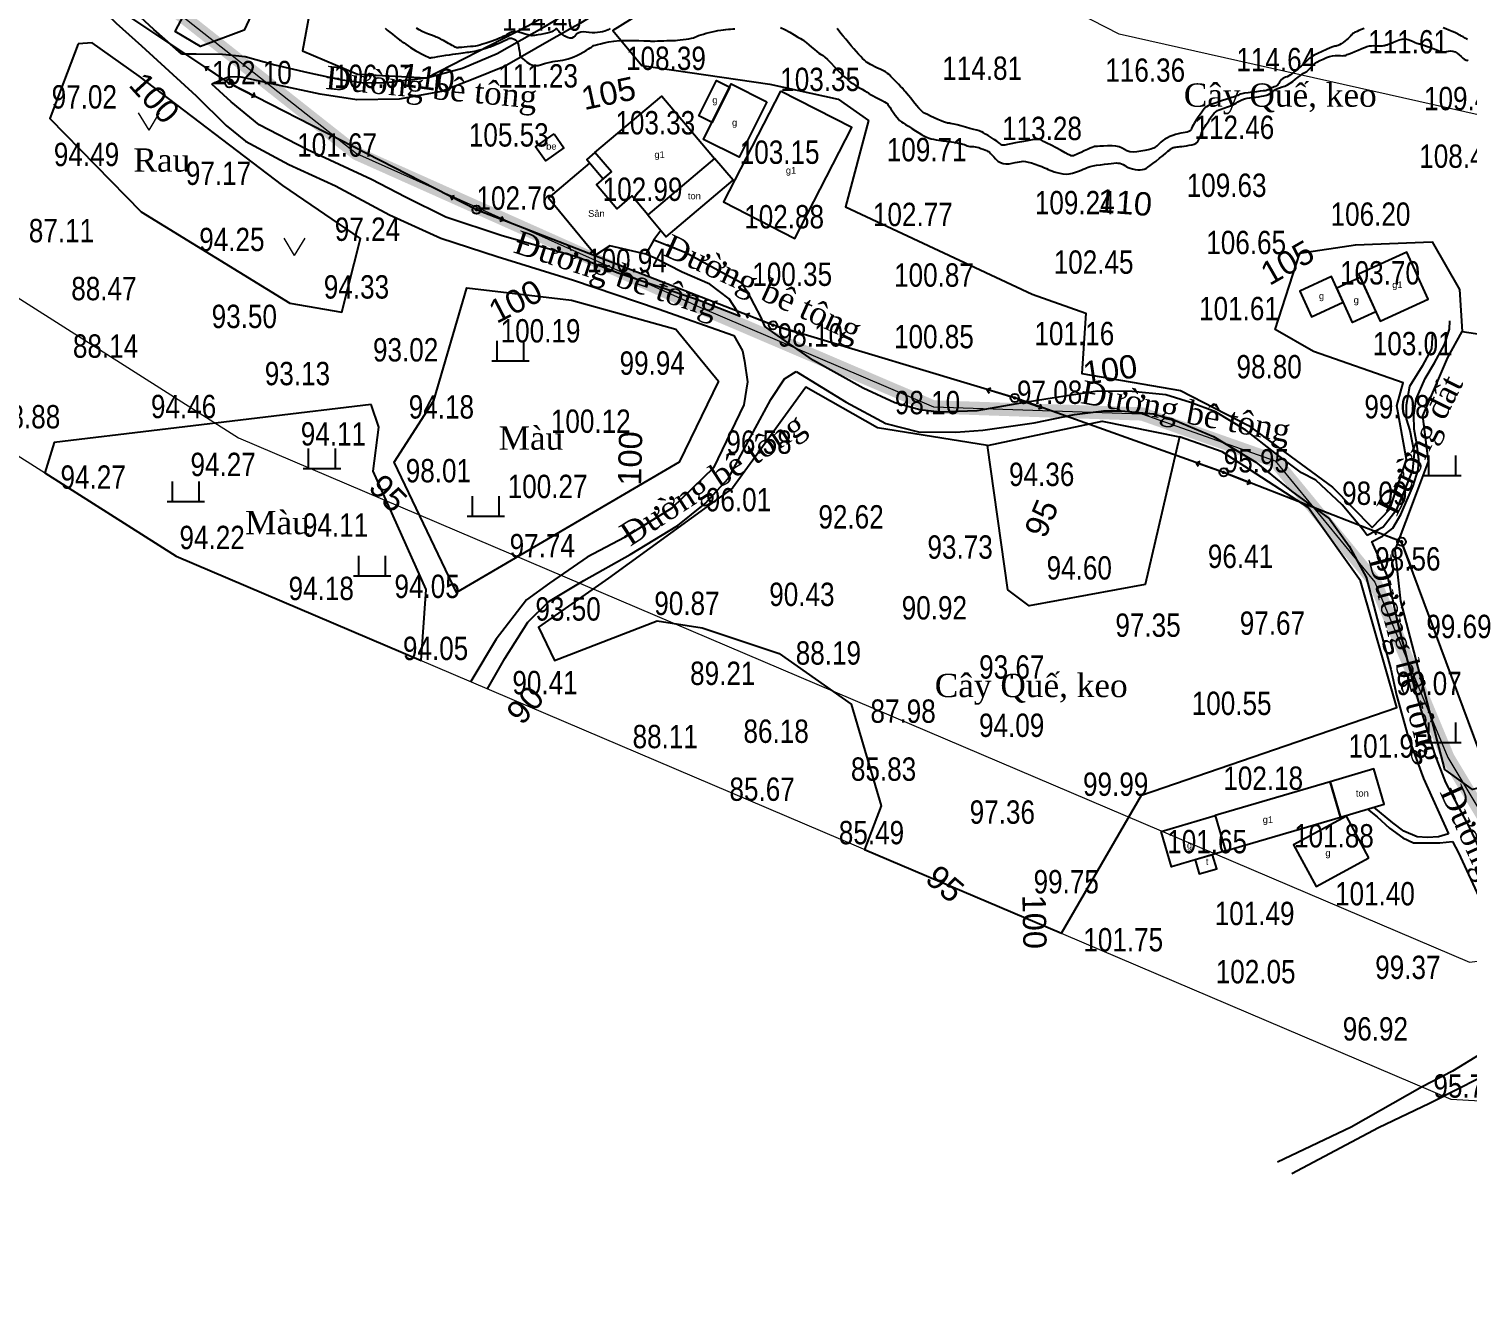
# Model space of a CAD drawing. Header units: metres. Extents: x 429565 to 431255, y 2472510 to 2473324.
# Drawn here: x 430803.1 to 431018.7, y 2472509.8 to 2472700 of the extents above; entities that cross this region are included whole.
import ezdxf
from ezdxf.enums import TextEntityAlignment as Align

# ---------------------------------------------------------------- set-up
doc = ezdxf.new("R2010")
doc.units = ezdxf.units.M
doc.layers.get('0').update_dxf_attribs({"color": 50})
for name, color, linetype in [('cdct', 7, 'Continuous'), ('cdht', 7, 'Continuous'), ('Docao', 7, 'Continuous'), ('duong', 9, 'Continuous'), ('duongdien', 233, 'Continuous'), ('Ghichu', 7, 'Continuous'), ('hanh nha', 6, 'Continuous'), ('mau2000', 3, 'Continuous'), ('MHBS_DongMuc', 3, 'Continuous'), ('nha', 6, 'Continuous'), ('RG', 3, 'Continuous'), ('San', 2, 'Continuous')]:
    doc.layers.add(name, color=color, linetype=linetype)
for name, color, linetype, lineweight in [('PLine_5', 2, 'Continuous', 0), ('PLine_74', 74, 'Continuous', 0), ('rau 2000', 3, 'Continuous', 0)]:
    doc.layers.add(name, color=color, linetype=linetype, lineweight=lineweight)
doc.styles.add('ghichu', font='times.ttf', dxfattribs={"height": 1.5})
doc.styles.get("Standard").update_dxf_attribs({"font": 'arial.ttf'})
doc.linetypes.add('HDPE710', pattern='A,1,-0.3,["HDPE 710",Standard,S=0.1,R=0,X=-0.1,Y=-0.05],-0.8', length=2.1)
doc.linetypes.add('R_GIOI_TV', pattern='A,0,[133,ltypeshp.shx,S=0.04,R=0,X=-0.03,Y=0],-0.5', length=0.5)

# ---------------------------------------------------------------- blocks, each defined once
blk = doc.blocks.new('hathe_dynamic')
at = {"layer": 'cdht'}
blk.add_hatch(color=256, dxfattribs=at).paths.add_polyline_path([(0.05, 0, 1), (-0.05, 0, 1)])
for p, q in [((0.25, 0), (1.75, 0)), ((1.75, 0), (1.558, 0.161)), ((1.75, 0), (1.558, -0.161))]:
    blk.add_line(p, q, dxfattribs=at)
for radius in [0.25, 0.05]:
    blk.add_circle((0, 0), radius, dxfattribs=at)
blk = doc.blocks.new('mau')
for p, q in [((-0.5, 0), (-0.5, 0.75)), ((0.5, 0), (0.5, 0.75)), ((-0.7, 0), (0.7, 0))]:
    blk.add_line(p, q)
blk = doc.blocks.new('rau')
for q in [(-0.45, 0.75), (0.45, 0.75)]:
    blk.add_line((0, 0), q)
blk = doc.blocks.new('A$Ce915ad33')
at = {"layer": 'duong', "color": 8, "elevation": 84.23}
for points in [[(430798.16, 2472711.94), (430803.08, 2472710.07), (430806.9, 2472708.16), (430810.08, 2472706.03), (430813.34, 2472703.56), (430816.17, 2472700.8), (430819.96, 2472697.43), (430828.17, 2472689.93), (430832.66, 2472685.48), (430835.56, 2472683.11), (430842.03, 2472679.63), (430849.02, 2472676.43), (430857.12, 2472672.08), (430864.84, 2472668.59), (430873.27, 2472665.84), (430884.71, 2472662.3), (430897.39, 2472657.98), (430908.73, 2472653.97)], [(430908.73, 2472653.97), (430910.03, 2472651.67), (430910.35, 2472650.13), (430910.77, 2472647.05), (430910.24, 2472643.6), (430905.72, 2472634.17), (430899.44, 2472628.1), (430892.37, 2472623.69), (430886.78, 2472620.77), (430881.14, 2472616.88), (430877.69, 2472614.38), (430873.11, 2472608.46), (430869.31, 2472602.09)], [(430918.1, 2472648.61), (430925.56, 2472643.97), (430931.53, 2472640.81), (430936.44, 2472639.56), (430942.01, 2472639.5), (430946.04, 2472639.78), (430953.76, 2472640.91), (430959.78, 2472642.15), (430964.21, 2472642.71), (430966.82, 2472642.71), (430971.62, 2472642.24), (430974.95, 2472641.26), (430980.61, 2472638.83), (430986.97, 2472635.02), (430992.32, 2472630.63), (430998.01, 2472626.48), (431000.99, 2472622.4), (431003.53, 2472617.76), (431005.62, 2472609.83), (431007.2, 2472603.98), (431008.05, 2472600.08), (431009.76, 2472593.96), (431012.13, 2472587.58), (431015.86, 2472579.28)], [(431015.86, 2472579.28), (431014.34, 2472578.81), (431012.7, 2472578.73), (431011.14, 2472578.81), (431009.17, 2472579.66), (431007.5, 2472580.93), (431004.67, 2472583.27)], [(431016.47, 2472578.13), (431017.37, 2472576.44), (431020.69, 2472569.17), (431024.56, 2472561.5), (431028.86, 2472552.51)], [(431028.86, 2472552.51), (431027.9, 2472551.31), (431024.88, 2472548.87), (431020.7, 2472546.3), (431016.43, 2472543.69), (431011.92, 2472541.37), (431001.27, 2472535.32), (430990.21, 2472530.06)]]:
    blk.add_lwpolyline(points, dxfattribs=at)
at = {"layer": 'duong', "color": 8}
for points in [[(430825.96, 2472696.19), (430821.83, 2472699.87), (430816.52, 2472704.82), (430812.2, 2472708.58), (430809.73, 2472710.02), (430805.83, 2472712.16), (430799.21, 2472714.66)], [(430825.96, 2472696.19), (430828.17, 2472696.19), (430832.12, 2472696.14), (430835.5, 2472695.79), (430839.93, 2472694.56), (430844.88, 2472693.42), (430849.75, 2472692.38), (430853.35, 2472691.88), (430856.62, 2472691.91), (430862.67, 2472692.62), (430868.1, 2472694.08), (430873.26, 2472696.26), (430880.69, 2472700.45), (430892.89, 2472707.87), (430907.94, 2472718.16), (430919.25, 2472727.86), (430929.39, 2472738.72), (430930.43, 2472740.14)], [(430933.18, 2472738.73), (430927.77, 2472732.46), (430919.72, 2472725), (430913.44, 2472719.35), (430904.88, 2472713), (430898.26, 2472708.49), (430885.77, 2472700.81), (430881.4, 2472698.37), (430874.37, 2472694.32), (430869.7, 2472692.39), (430864.91, 2472690.58), (430858.6, 2472689.41), (430852.23, 2472689.34), (430846.74, 2472690.18), (430840.19, 2472691.58), (430834.88, 2472692.71), (430833.11, 2472692.78), (430830.53, 2472691.66)], [(430909.7, 2472656.82), (430903.29, 2472659.35), (430891.42, 2472663.34), (430885.16, 2472665.79), (430874.02, 2472668.95), (430865.58, 2472671.74), (430859.53, 2472674.72), (430854.44, 2472677.35), (430844.75, 2472681.87), (430837.61, 2472685.55), (430833.41, 2472689.04), (430830.53, 2472691.66)], [(430896.74, 2472668.33), (430901.54, 2472666.41), (430906.93, 2472663.5), (430909.85, 2472661.94), (430910.69, 2472660.66), (430911.81, 2472658.59), (430912.73, 2472656.79), (430913.36, 2472655.37)], [(430909.7, 2472656.82), (430909.25, 2472657.63), (430908.05, 2472659.46), (430905.14, 2472661.66), (430900.98, 2472663.5), (430896.78, 2472665.65), (430895.54, 2472666.17)], [(431003.64, 2472624.01), (431003.02, 2472624.92), (430999.91, 2472628.59), (430995.98, 2472632.3), (430993.83, 2472633.4), (430989.85, 2472636.38), (430985.46, 2472639.78), (430980.95, 2472642.56), (430977.19, 2472643.95), (430973.47, 2472645.1), (430968.43, 2472645.6), (430963.25, 2472645.62), (430956.76, 2472644.62), (430951.18, 2472643.73), (430945.16, 2472642.7), (430939.58, 2472642.5), (430936.64, 2472642.83), (430932.86, 2472643.9), (430928.12, 2472646.1), (430920.67, 2472650.22), (430915.31, 2472653.98), (430913.36, 2472655.37)], [(431004.31, 2472623.03), (431005.97, 2472623.89), (431007.52, 2472625.11), (431008.71, 2472627.17), (431010.58, 2472631.44), (431011.32, 2472633.85), (431011.42, 2472635.4), (431011.13, 2472637.73), (431010.71, 2472639.92), (431010.65, 2472642.05), (431011.03, 2472644.46), (431012.36, 2472647.53), (431013.77, 2472649.88), (431015.26, 2472652.63), (431016.01, 2472654.91), (431016.06, 2472656.2)], [(431013.48, 2472654.5), (431013.33, 2472651.98), (431011.93, 2472649.4), (431010.03, 2472646.35), (431009.51, 2472643.56), (431009.51, 2472641.5), (431010.08, 2472639.73), (431010.7, 2472636.41), (431010.48, 2472633.79), (431009.14, 2472630.54), (431007.98, 2472627.71), (431006.06, 2472625.25), (431003.64, 2472624.01)], [(430871.83, 2472601.02), (430874.44, 2472605.54), (430877.89, 2472611.01), (430881.03, 2472614.1), (430886.25, 2472617.24), (430893.21, 2472621.17), (430900.35, 2472625.49), (430904.44, 2472628.78), (430907.96, 2472632.62), (430911.63, 2472639.49), (430914.29, 2472644.38), (430916.32, 2472647.47), (430918.1, 2472648.61)], [(431020.76, 2472576.55), (431019.16, 2472579.99), (431015.46, 2472586.99), (431013.86, 2472591.13), (431012.07, 2472596.87), (431010.85, 2472600.9), (431008.28, 2472610.97), (431006.78, 2472617.8), (431005.02, 2472621.65), (431004.49, 2472622.76), (431004.31, 2472623.03)], [(431003.73, 2472582.99), (431005.16, 2472581.82), (431007.02, 2472580.15), (431008.99, 2472578.7), (431010.62, 2472577.95), (431012.37, 2472577.95), (431014.56, 2472577.95), (431016.47, 2472578.13)], [(430992.38, 2472528.35), (431005.35, 2472535.24), (431012.99, 2472538.89), (431017.34, 2472541.11), (431022.86, 2472543.9), (431027.86, 2472546.95), (431028.98, 2472548.21), (431030.38, 2472549.35)]]:
    blk.add_lwpolyline(points, dxfattribs=at)
at = {"layer": 'duongdien', "color": 8}
blk.add_lwpolyline([(431045.74, 2472509.8), (431035.51, 2472552.41), (431021.39, 2472589.24), (431008.81, 2472623.06), (430982.16, 2472633.45), (430950.85, 2472644.62), (430914.62, 2472655.53), (430870.18, 2472672.84), (430833.13, 2472691.81), (430795.06, 2472717.26), (430769.62, 2472732.08), (430748.78, 2472758.78), (430715.07, 2472790.55), (430681.46, 2472788.3), (430649.32, 2472784.79), (430610.07, 2472801.17)], dxfattribs=at)
at = {"layer": 'MHBS_DongMuc', "color": 8}
for points, elevation in [([(430856.47, 2472700.05), (430856.79, 2472699.78), (430857.17, 2472699.46), (430857.57, 2472699.14), (430857.91, 2472698.87), (430858.2, 2472698.64), (430858.45, 2472698.46), (430858.64, 2472698.32), (430858.83, 2472698.19), (430859.05, 2472698.03), (430859.31, 2472697.85), (430859.6, 2472697.64), (430859.93, 2472697.41), (430860.29, 2472697.16), (430860.67, 2472696.92), (430861.06, 2472696.68), (430861.48, 2472696.45), (430861.91, 2472696.22), (430862.31, 2472696.02), (430862.64, 2472695.86), (430862.89, 2472695.74), (430863.06, 2472695.66), (430863.16, 2472695.63), (430863.21, 2472695.62), (430863.25, 2472695.62), (430863.29, 2472695.61), (430863.31, 2472695.62), (430863.32, 2472695.62), (430863.39, 2472695.64), (430863.59, 2472695.68), (430863.92, 2472695.73), (430864.37, 2472695.8), (430864.96, 2472695.89), (430865.58, 2472695.99), (430866.14, 2472696.07), (430866.65, 2472696.15), (430867.09, 2472696.22), (430867.49, 2472696.27), (430867.84, 2472696.32), (430868.17, 2472696.37), (430868.48, 2472696.4), (430868.77, 2472696.44), (430869.03, 2472696.46), (430869.3, 2472696.49), (430869.6, 2472696.54), (430869.93, 2472696.61), (430870.29, 2472696.7), (430870.68, 2472696.81), (430871.07, 2472696.92), (430871.42, 2472697.02), (430871.73, 2472697.12), (430871.99, 2472697.2), (430872.21, 2472697.27), (430872.43, 2472697.35), (430872.71, 2472697.46), (430873.04, 2472697.6), (430873.43, 2472697.76), (430873.86, 2472697.96), (430874.28, 2472698.15), (430874.62, 2472698.31), (430874.87, 2472698.43), (430875.04, 2472698.51), (430875.12, 2472698.56), (430875.18, 2472698.57), (430875.28, 2472698.57), (430875.41, 2472698.54), (430875.59, 2472698.5), (430875.8, 2472698.43), (430876.02, 2472698.31), (430876.2, 2472698.11), (430876.35, 2472697.83), (430876.46, 2472697.48), (430876.54, 2472697.04), (430876.6, 2472696.6), (430876.65, 2472696.27), (430876.68, 2472696.02), (430876.71, 2472695.87), (430876.72, 2472695.81), (430876.77, 2472695.77), (430876.89, 2472695.66), (430877.09, 2472695.5), (430877.38, 2472695.27), (430877.73, 2472694.97), (430878.14, 2472694.7), (430878.56, 2472694.52), (430878.99, 2472694.44), (430879.44, 2472694.47), (430879.9, 2472694.59), (430880.35, 2472694.75), (430880.79, 2472694.88), (430881.21, 2472694.98), (430881.6, 2472695.05), (430881.98, 2472695.1), (430882.35, 2472695.14), (430882.73, 2472695.19), (430883.12, 2472695.27), (430883.52, 2472695.36), (430883.93, 2472695.46), (430884.35, 2472695.59), (430884.78, 2472695.76), (430885.23, 2472695.96), (430885.69, 2472696.2), (430886.16, 2472696.47), (430886.59, 2472696.73), (430886.94, 2472696.94), (430887.21, 2472697.11), (430887.39, 2472697.23), (430887.49, 2472697.3), (430887.54, 2472697.34), (430887.59, 2472697.38), (430887.62, 2472697.4), (430887.66, 2472697.42), (430887.68, 2472697.44), (430887.76, 2472697.46), (430887.97, 2472697.52), (430888.3, 2472697.6), (430888.75, 2472697.72), (430889.33, 2472697.87), (430890.01, 2472698.02), (430890.77, 2472698.12), (430891.61, 2472698.19), (430892.54, 2472698.23), (430893.54, 2472698.22), (430894.49, 2472698.2), (430895.24, 2472698.17), (430895.79, 2472698.15), (430896.15, 2472698.14), (430896.32, 2472698.12), (430896.43, 2472698.12), (430896.63, 2472698.11), (430896.92, 2472698.12), (430897.31, 2472698.14), (430897.78, 2472698.16), (430898.27, 2472698.18), (430898.68, 2472698.2), (430899.03, 2472698.21), (430899.31, 2472698.22), (430899.51, 2472698.22), (430899.72, 2472698.22), (430899.98, 2472698.23), (430900.31, 2472698.26), (430900.7, 2472698.29), (430901.16, 2472698.34), (430901.62, 2472698.4), (430902.02, 2472698.47), (430902.38, 2472698.55), (430902.68, 2472698.63), (430902.92, 2472698.73), (430903.17, 2472698.83), (430903.46, 2472698.94), (430903.8, 2472699.05), (430904.18, 2472699.17), (430904.61, 2472699.29), (430905.06, 2472699.4), (430905.5, 2472699.51), (430905.94, 2472699.6), (430906.36, 2472699.69), (430906.78, 2472699.75), (430907.18, 2472699.81), (430907.56, 2472699.86), (430907.92, 2472699.9), (430908.26, 2472699.93), (430908.58, 2472699.94), (430908.9, 2472699.97)], 112), ([(430915.75, 2472700.17), (430916.41, 2472699.85), (430917.13, 2472699.45), (430917.81, 2472699.05), (430918.34, 2472698.73), (430918.73, 2472698.51), (430918.98, 2472698.37), (430919.08, 2472698.31), (430919.11, 2472698.29), (430919.14, 2472698.28), (430919.16, 2472698.26), (430919.18, 2472698.25), (430919.19, 2472698.24), (430919.25, 2472698.18), (430919.4, 2472698.05), (430919.64, 2472697.85), (430919.97, 2472697.57), (430920.39, 2472697.22), (430920.82, 2472696.85), (430921.18, 2472696.56), (430921.49, 2472696.33), (430921.73, 2472696.17), (430921.91, 2472696.08), (430922.11, 2472695.95), (430922.4, 2472695.71), (430922.78, 2472695.35), (430923.26, 2472694.87), (430923.84, 2472694.27), (430924.4, 2472693.68), (430924.86, 2472693.21), (430925.2, 2472692.87), (430925.44, 2472692.66), (430925.56, 2472692.57), (430925.62, 2472692.55), (430925.68, 2472692.52), (430925.73, 2472692.49), (430925.77, 2472692.45), (430925.8, 2472692.41), (430925.83, 2472692.37), (430925.87, 2472692.32), (430925.9, 2472692.27), (430925.94, 2472692.21), (430925.99, 2472692.15), (430926.09, 2472692.07), (430926.28, 2472691.93), (430926.59, 2472691.74), (430926.99, 2472691.49), (430927.49, 2472691.19), (430928, 2472690.9), (430928.4, 2472690.66), (430928.71, 2472690.47), (430928.91, 2472690.34), (430929.02, 2472690.26), (430929.12, 2472690.19), (430929.32, 2472690.08), (430929.61, 2472689.92), (430929.99, 2472689.71), (430930.48, 2472689.46), (430930.95, 2472689.21), (430931.32, 2472689.01), (430931.59, 2472688.86), (430931.75, 2472688.76), (430931.81, 2472688.7), (430931.84, 2472688.63), (430931.94, 2472688.46), (430932.11, 2472688.22), (430932.34, 2472687.88), (430932.64, 2472687.46), (430932.94, 2472687.03), (430933.21, 2472686.69), (430933.42, 2472686.42), (430933.59, 2472686.23), (430933.72, 2472686.12), (430933.87, 2472686.02), (430934.12, 2472685.86), (430934.46, 2472685.64), (430934.9, 2472685.36), (430935.44, 2472685.02), (430935.99, 2472684.67), (430936.47, 2472684.37), (430936.88, 2472684.12), (430937.22, 2472683.93), (430937.5, 2472683.78), (430937.75, 2472683.67), (430938.03, 2472683.57), (430938.34, 2472683.48), (430938.68, 2472683.4), (430939.05, 2472683.33), (430939.42, 2472683.28), (430939.76, 2472683.23), (430940.06, 2472683.19), (430940.34, 2472683.15), (430940.58, 2472683.12), (430940.82, 2472683.09), (430941.09, 2472683.05), (430941.39, 2472683), (430941.72, 2472682.96), (430942.08, 2472682.9), (430942.43, 2472682.84), (430942.75, 2472682.77), (430943.04, 2472682.69), (430943.29, 2472682.6), (430943.51, 2472682.51), (430943.7, 2472682.42), (430943.9, 2472682.36), (430944.09, 2472682.32), (430944.27, 2472682.3), (430944.46, 2472682.3), (430944.66, 2472682.3), (430944.89, 2472682.28), (430945.15, 2472682.22), (430945.44, 2472682.15), (430945.77, 2472682.04), (430946.09, 2472681.93), (430946.36, 2472681.82), (430946.59, 2472681.72), (430946.77, 2472681.64), (430946.91, 2472681.56), (430947.04, 2472681.46), (430947.22, 2472681.29), (430947.43, 2472681.07), (430947.69, 2472680.79), (430947.98, 2472680.45), (430948.32, 2472680.13), (430948.69, 2472679.9), (430949.09, 2472679.75), (430949.53, 2472679.7), (430950.01, 2472679.74), (430950.48, 2472679.83), (430950.89, 2472679.9), (430951.26, 2472679.97), (430951.58, 2472680.03), (430951.85, 2472680.08), (430952.13, 2472680.1), (430952.47, 2472680.07), (430952.88, 2472679.99), (430953.36, 2472679.86), (430953.9, 2472679.68), (430954.44, 2472679.48), (430954.91, 2472679.3), (430955.3, 2472679.14), (430955.62, 2472679), (430955.87, 2472678.88), (430956.1, 2472678.76), (430956.39, 2472678.65), (430956.74, 2472678.54), (430957.13, 2472678.42), (430957.58, 2472678.31), (430958.06, 2472678.22), (430958.53, 2472678.19), (430959.01, 2472678.23), (430959.48, 2472678.32), (430959.95, 2472678.47), (430960.4, 2472678.64), (430960.78, 2472678.79), (430961.11, 2472678.93), (430961.39, 2472679.04), (430961.61, 2472679.14), (430961.85, 2472679.23), (430962.17, 2472679.32), (430962.59, 2472679.41), (430963.1, 2472679.5), (430963.7, 2472679.59), (430964.31, 2472679.67), (430964.85, 2472679.74), (430965.31, 2472679.79), (430965.71, 2472679.83), (430966.04, 2472679.85), (430966.32, 2472679.84), (430966.59, 2472679.8), (430966.85, 2472679.73), (430967.09, 2472679.61), (430967.32, 2472679.46), (430967.56, 2472679.31), (430967.84, 2472679.17), (430968.15, 2472679.05), (430968.5, 2472678.95), (430968.89, 2472678.88), (430969.29, 2472678.83), (430969.64, 2472678.82), (430969.97, 2472678.85), (430970.26, 2472678.93), (430970.52, 2472679.04), (430970.8, 2472679.21), (430971.14, 2472679.45), (430971.55, 2472679.75), (430972.02, 2472680.12), (430972.56, 2472680.56), (430973.08, 2472680.99), (430973.5, 2472681.34), (430973.81, 2472681.61), (430974.03, 2472681.79), (430974.15, 2472681.9), (430974.22, 2472681.96), (430974.3, 2472682.01), (430974.39, 2472682.06), (430974.48, 2472682.11), (430974.58, 2472682.15), (430974.7, 2472682.18), (430974.84, 2472682.21), (430974.99, 2472682.24), (430975.17, 2472682.27), (430975.38, 2472682.29), (430975.61, 2472682.31), (430975.89, 2472682.34), (430976.22, 2472682.39), (430976.59, 2472682.44), (430977.01, 2472682.5), (430977.41, 2472682.58), (430977.75, 2472682.68), (430978.02, 2472682.81), (430978.22, 2472682.97), (430978.36, 2472683.15), (430978.46, 2472683.35), (430978.55, 2472683.56), (430978.64, 2472683.77), (430978.72, 2472683.99), (430978.79, 2472684.22), (430978.87, 2472684.45), (430978.97, 2472684.69), (430979.09, 2472684.92), (430979.23, 2472685.15), (430979.38, 2472685.39), (430979.55, 2472685.63), (430979.73, 2472685.89), (430979.91, 2472686.17), (430980.1, 2472686.46), (430980.3, 2472686.77), (430980.51, 2472687.07), (430980.73, 2472687.33), (430980.97, 2472687.54), (430981.22, 2472687.71), (430981.49, 2472687.83), (430981.76, 2472687.93), (430982.04, 2472688.03), (430982.32, 2472688.12), (430982.6, 2472688.21), (430982.89, 2472688.3), (430983.17, 2472688.4), (430983.46, 2472688.52), (430983.73, 2472688.66), (430984.01, 2472688.82), (430984.28, 2472689), (430984.57, 2472689.18), (430984.89, 2472689.33), (430985.26, 2472689.45), (430985.66, 2472689.55), (430986.1, 2472689.61), (430986.54, 2472689.66), (430986.98, 2472689.72), (430987.4, 2472689.79), (430987.81, 2472689.86), (430988.2, 2472689.93), (430988.56, 2472690.02), (430988.88, 2472690.13), (430989.15, 2472690.25), (430989.37, 2472690.39), (430989.55, 2472690.55), (430989.73, 2472690.71), (430989.95, 2472690.86), (430990.23, 2472691), (430990.55, 2472691.13), (430990.92, 2472691.25), (430991.31, 2472691.39), (430991.71, 2472691.57), (430992.12, 2472691.8), (430992.53, 2472692.08), (430992.94, 2472692.41), (430993.33, 2472692.73), (430993.66, 2472692.98), (430993.93, 2472693.18), (430994.14, 2472693.31), (430994.3, 2472693.39), (430994.44, 2472693.45), (430994.6, 2472693.56), (430994.78, 2472693.72), (430994.98, 2472693.92), (430995.2, 2472694.17), (430995.45, 2472694.43), (430995.77, 2472694.69), (430996.14, 2472694.95), (430996.57, 2472695.19), (430997.05, 2472695.43), (430997.55, 2472695.64), (430998.03, 2472695.8), (430998.48, 2472695.9), (430998.91, 2472695.96), (430999.32, 2472695.96), (430999.68, 2472695.94), (430999.97, 2472695.93), (431000.19, 2472695.94), (431000.33, 2472695.95), (431000.41, 2472695.97), (431000.5, 2472696.02), (431000.69, 2472696.11), (431000.97, 2472696.23), (431001.36, 2472696.38), (431001.84, 2472696.58), (431002.34, 2472696.77), (431002.76, 2472696.94), (431003.11, 2472697.09), (431003.39, 2472697.2), (431003.6, 2472697.29), (431003.79, 2472697.35), (431004.02, 2472697.39), (431004.31, 2472697.42), (431004.64, 2472697.44), (431005.02, 2472697.43), (431005.39, 2472697.42), (431005.7, 2472697.42), (431005.95, 2472697.43), (431006.14, 2472697.45), (431006.27, 2472697.47), (431006.36, 2472697.5), (431006.44, 2472697.52), (431006.51, 2472697.54), (431006.57, 2472697.55), (431006.62, 2472697.55), (431006.7, 2472697.57), (431006.88, 2472697.64), (431007.15, 2472697.76), (431007.51, 2472697.92), (431007.97, 2472698.13), (431008.46, 2472698.32), (431008.92, 2472698.43), (431009.37, 2472698.45), (431009.8, 2472698.38), (431010.21, 2472698.23), (431010.57, 2472698.06), (431010.88, 2472697.92), (431011.13, 2472697.82), (431011.32, 2472697.75), (431011.46, 2472697.72), (431011.61, 2472697.69), (431011.84, 2472697.63), (431012.16, 2472697.52), (431012.57, 2472697.38), (431013.06, 2472697.2), (431013.56, 2472697.01), (431013.97, 2472696.85), (431014.31, 2472696.72), (431014.56, 2472696.62), (431014.73, 2472696.55), (431014.89, 2472696.5), (431015.08, 2472696.49), (431015.3, 2472696.5), (431015.57, 2472696.54), (431015.87, 2472696.6), (431016.19, 2472696.65), (431016.51, 2472696.61), (431016.83, 2472696.5), (431017.14, 2472696.32), (431017.45, 2472696.06), (431017.74, 2472695.79), (431017.99, 2472695.57), (431018.2, 2472695.42), (431018.38, 2472695.32), (431018.51, 2472695.27), (431018.64, 2472695.25), (431018.78, 2472695.2)], 112), ([(431018.68, 2472698.36), (431018.33, 2472698.56), (431018.03, 2472698.74), (431017.79, 2472698.88), (431017.6, 2472698.99), (431017.46, 2472699.07), (431017.32, 2472699.15), (431017.09, 2472699.25), (431016.78, 2472699.39), (431016.39, 2472699.56), (431015.92, 2472699.77), (431015.45, 2472699.96), (431015.07, 2472700.12)], 113), ([(431003.22, 2472700.02), (431002.8, 2472699.85), (431002.44, 2472699.7), (431002.15, 2472699.57), (431001.93, 2472699.47), (431001.78, 2472699.4), (431001.66, 2472699.33), (431001.53, 2472699.24), (431001.41, 2472699.13), (431001.28, 2472699), (431001.15, 2472698.86), (431001.01, 2472698.7), (431000.82, 2472698.53), (431000.6, 2472698.34), (431000.35, 2472698.14), (431000.06, 2472697.92), (430999.77, 2472697.72), (430999.52, 2472697.56), (430999.31, 2472697.45), (430999.13, 2472697.39), (430999, 2472697.38), (430998.82, 2472697.35), (430998.53, 2472697.26), (430998.11, 2472697.1), (430997.58, 2472696.87), (430996.93, 2472696.58), (430996.28, 2472696.27), (430995.74, 2472695.99), (430995.32, 2472695.75), (430995.01, 2472695.54), (430994.81, 2472695.36), (430994.67, 2472695.2), (430994.51, 2472695.04), (430994.34, 2472694.87), (430994.16, 2472694.7), (430993.96, 2472694.54), (430993.75, 2472694.36), (430993.52, 2472694.16), (430993.27, 2472693.95), (430993, 2472693.73), (430992.72, 2472693.49), (430992.43, 2472693.25), (430992.16, 2472693.06), (430991.9, 2472692.9), (430991.65, 2472692.78), (430991.42, 2472692.69), (430991.21, 2472692.61), (430991.01, 2472692.49), (430990.84, 2472692.35), (430990.68, 2472692.17), (430990.55, 2472691.96), (430990.42, 2472691.76), (430990.27, 2472691.58), (430990.1, 2472691.44), (430989.91, 2472691.33), (430989.71, 2472691.25), (430989.51, 2472691.19), (430989.35, 2472691.13), (430989.22, 2472691.07), (430989.11, 2472691.01), (430989.04, 2472690.95), (430988.98, 2472690.89), (430988.9, 2472690.84), (430988.8, 2472690.8), (430988.69, 2472690.76), (430988.56, 2472690.73), (430988.36, 2472690.69), (430988.06, 2472690.65), (430987.63, 2472690.6), (430987.1, 2472690.53), (430986.45, 2472690.46), (430985.81, 2472690.38), (430985.28, 2472690.3), (430984.88, 2472690.23), (430984.59, 2472690.15), (430984.43, 2472690.07), (430984.28, 2472689.99), (430984.06, 2472689.9), (430983.77, 2472689.78), (430983.4, 2472689.66), (430982.95, 2472689.51), (430982.47, 2472689.36), (430981.99, 2472689.21), (430981.52, 2472689.05), (430981.05, 2472688.88), (430980.58, 2472688.71), (430980.16, 2472688.55), (430979.82, 2472688.41), (430979.57, 2472688.28), (430979.39, 2472688.18), (430979.3, 2472688.08), (430979.22, 2472687.96), (430979.09, 2472687.77), (430978.9, 2472687.49), (430978.65, 2472687.14), (430978.35, 2472686.71), (430978.05, 2472686.27), (430977.8, 2472685.88), (430977.6, 2472685.54), (430977.45, 2472685.26), (430977.36, 2472685.02), (430977.27, 2472684.83), (430977.13, 2472684.68), (430976.94, 2472684.56), (430976.7, 2472684.48), (430976.41, 2472684.43), (430976.08, 2472684.39), (430975.73, 2472684.32), (430975.35, 2472684.23), (430974.95, 2472684.12), (430974.52, 2472683.98), (430974.1, 2472683.81), (430973.72, 2472683.63), (430973.36, 2472683.42), (430973.03, 2472683.2), (430972.74, 2472682.95), (430972.49, 2472682.71), (430972.29, 2472682.53), (430972.14, 2472682.39), (430972.05, 2472682.31), (430972.01, 2472682.27), (430971.98, 2472682.25), (430971.93, 2472682.22), (430971.87, 2472682.18), (430971.78, 2472682.13), (430971.68, 2472682.08), (430971.51, 2472682.01), (430971.23, 2472681.92), (430970.85, 2472681.83), (430970.35, 2472681.72), (430969.75, 2472681.6), (430969.12, 2472681.51), (430968.57, 2472681.49), (430968.08, 2472681.54), (430967.66, 2472681.67), (430967.3, 2472681.88), (430966.95, 2472682.09), (430966.52, 2472682.25), (430966.01, 2472682.36), (430965.43, 2472682.41), (430964.77, 2472682.4), (430964.14, 2472682.38), (430963.62, 2472682.35), (430963.23, 2472682.33), (430962.96, 2472682.31), (430962.81, 2472682.3), (430962.68, 2472682.26), (430962.46, 2472682.18), (430962.15, 2472682.05), (430961.76, 2472681.88), (430961.27, 2472681.65), (430960.79, 2472681.43), (430960.4, 2472681.25), (430960.09, 2472681.11), (430959.87, 2472681.02), (430959.75, 2472680.96), (430959.66, 2472680.93), (430959.58, 2472680.92), (430959.49, 2472680.91), (430959.4, 2472680.92), (430959.32, 2472680.93), (430959.16, 2472681), (430958.85, 2472681.14), (430958.39, 2472681.38), (430957.79, 2472681.7), (430957.04, 2472682.11), (430956.28, 2472682.52), (430955.66, 2472682.84), (430955.17, 2472683.09), (430954.83, 2472683.27), (430954.61, 2472683.36), (430954.39, 2472683.38), (430954, 2472683.36), (430953.45, 2472683.3), (430952.73, 2472683.18), (430951.85, 2472683.02), (430950.98, 2472682.85), (430950.27, 2472682.71), (430949.74, 2472682.61), (430949.37, 2472682.54), (430949.18, 2472682.51), (430949.08, 2472682.5), (430948.98, 2472682.51), (430948.89, 2472682.54), (430948.81, 2472682.59), (430948.74, 2472682.66), (430948.63, 2472682.77), (430948.43, 2472682.92), (430948.15, 2472683.12), (430947.78, 2472683.36), (430947.33, 2472683.66), (430946.87, 2472683.95), (430946.48, 2472684.19), (430946.15, 2472684.38), (430945.89, 2472684.51), (430945.7, 2472684.59), (430945.49, 2472684.66), (430945.15, 2472684.76), (430944.7, 2472684.89), (430944.13, 2472685.04), (430943.44, 2472685.23), (430942.76, 2472685.41), (430942.2, 2472685.55), (430941.77, 2472685.66), (430941.47, 2472685.74), (430941.29, 2472685.77), (430941.17, 2472685.79), (430941.05, 2472685.81), (430940.92, 2472685.83), (430940.79, 2472685.84), (430940.65, 2472685.86), (430940.46, 2472685.91), (430940.18, 2472686), (430939.8, 2472686.16), (430939.33, 2472686.37), (430938.76, 2472686.63), (430938.2, 2472686.89), (430937.75, 2472687.1), (430937.41, 2472687.27), (430937.18, 2472687.39), (430937.06, 2472687.45), (430936.95, 2472687.55), (430936.76, 2472687.76), (430936.49, 2472688.07), (430936.13, 2472688.49), (430935.69, 2472689.02), (430935.25, 2472689.56), (430934.9, 2472689.99), (430934.63, 2472690.33), (430934.44, 2472690.56), (430934.34, 2472690.69), (430934.29, 2472690.76), (430934.24, 2472690.82), (430934.2, 2472690.87), (430934.17, 2472690.89), (430934.15, 2472690.91), (430934.09, 2472690.96), (430933.95, 2472691.1), (430933.73, 2472691.33), (430933.42, 2472691.65), (430933.03, 2472692.06), (430932.63, 2472692.48), (430932.29, 2472692.82), (430932.01, 2472693.09), (430931.79, 2472693.28), (430931.63, 2472693.4), (430931.48, 2472693.49), (430931.26, 2472693.61), (430930.99, 2472693.74), (430930.66, 2472693.9), (430930.27, 2472694.08), (430929.87, 2472694.27), (430929.52, 2472694.45), (430929.22, 2472694.61), (430928.96, 2472694.76), (430928.75, 2472694.9), (430928.55, 2472695.05), (430928.31, 2472695.26), (430928.05, 2472695.51), (430927.77, 2472695.81), (430927.45, 2472696.16), (430927.1, 2472696.55), (430926.74, 2472696.97), (430926.35, 2472697.42), (430925.95, 2472697.89), (430925.52, 2472698.4), (430925.12, 2472698.88), (430924.79, 2472699.28), (430924.53, 2472699.6), (430924.34, 2472699.84), (430924.22, 2472700.01)], 113), ([(430890.21, 2472700.03), (430890.06, 2472699.93), (430889.89, 2472699.82), (430889.67, 2472699.71), (430889.4, 2472699.62), (430889.08, 2472699.53), (430888.71, 2472699.45), (430888.32, 2472699.39), (430887.91, 2472699.36), (430887.49, 2472699.36), (430887.06, 2472699.4), (430886.62, 2472699.46), (430886.2, 2472699.51), (430885.82, 2472699.48), (430885.49, 2472699.37), (430885.2, 2472699.19), (430884.95, 2472698.93), (430884.71, 2472698.7), (430884.44, 2472698.57), (430884.14, 2472698.56), (430883.8, 2472698.66), (430883.43, 2472698.87), (430883.07, 2472699.12), (430882.78, 2472699.34), (430882.55, 2472699.53), (430882.4, 2472699.69), (430882.3, 2472699.83), (430882.24, 2472699.92), (430882.16, 2472699.96), (430882.06, 2472699.94), (430881.96, 2472699.88), (430881.84, 2472699.76), (430881.68, 2472699.63), (430881.45, 2472699.5), (430881.14, 2472699.39), (430880.75, 2472699.29), (430880.29, 2472699.2), (430879.83, 2472699.13), (430879.44, 2472699.06), (430879.11, 2472699.01), (430878.86, 2472698.97), (430878.67, 2472698.94), (430878.48, 2472698.93), (430878.22, 2472698.97), (430877.89, 2472699.04), (430877.48, 2472699.15), (430877.01, 2472699.3), (430876.52, 2472699.44), (430876.1, 2472699.52), (430875.73, 2472699.53), (430875.42, 2472699.47), (430875.16, 2472699.36), (430874.93, 2472699.21), (430874.69, 2472699.07), (430874.45, 2472698.93), (430874.19, 2472698.8), (430873.92, 2472698.67), (430873.63, 2472698.55), (430873.3, 2472698.41), (430872.93, 2472698.27), (430872.52, 2472698.13), (430872.07, 2472697.98), (430871.63, 2472697.83), (430871.25, 2472697.71), (430870.93, 2472697.61), (430870.67, 2472697.53), (430870.47, 2472697.47), (430870.27, 2472697.42), (430870, 2472697.38), (430869.66, 2472697.33), (430869.26, 2472697.29), (430868.78, 2472697.24), (430868.32, 2472697.2), (430867.96, 2472697.17), (430867.69, 2472697.15), (430867.52, 2472697.14), (430867.45, 2472697.13), (430867.43, 2472697.13), (430867.4, 2472697.12), (430867.37, 2472697.12), (430867.34, 2472697.11), (430867.3, 2472697.11), (430867.24, 2472697.12), (430867.13, 2472697.16), (430866.98, 2472697.23), (430866.77, 2472697.34), (430866.53, 2472697.47), (430866.26, 2472697.62), (430866, 2472697.77), (430865.74, 2472697.91), (430865.48, 2472698.05), (430865.23, 2472698.19), (430865, 2472698.31), (430864.81, 2472698.41), (430864.65, 2472698.5), (430864.53, 2472698.56), (430864.44, 2472698.6), (430864.33, 2472698.65), (430864.13, 2472698.73), (430863.83, 2472698.84), (430863.45, 2472698.99), (430862.98, 2472699.17), (430862.49, 2472699.37), (430862.02, 2472699.58), (430861.58, 2472699.81), (430861.17, 2472700.04)], 113)]:
    blk.add_lwpolyline(points, dxfattribs=dict(at, elevation=elevation))
at = {"layer": 'nha', "color": 8}
for points in [[(430908.12, 2472691.23), (430905.49, 2472685.94), (430903.51, 2472686.92), (430906.15, 2472692.21)], [(430913.69, 2472689.03), (430909.56, 2472680.73), (430904.22, 2472683.39), (430908.35, 2472691.69)], [(430915.73, 2472690.64), (430907.2, 2472674.01), (430917.89, 2472668.53), (430926.42, 2472685.16)], [(430881.81, 2472684.22), (430883.28, 2472682.14), (430880.51, 2472680.18), (430879.04, 2472682.27)], [(430890.41, 2472678.5), (430887.93, 2472681.42), (430886.7, 2472680.38), (430889.18, 2472677.46)], [(430905.87, 2472680.53), (430895.85, 2472672.06), (430898.6, 2472668.8), (430908.62, 2472677.27)], [(431002.39, 2472663.19), (431005.61, 2472656.14), (431012.82, 2472659.44), (431009.6, 2472666.48)], [(431000.09, 2472658.98), (430998.31, 2472662.85), (430993.56, 2472660.65), (430995.34, 2472656.79)], [(431002.6, 2472662.72), (431004.98, 2472657.53), (431001.49, 2472655.93), (430999.11, 2472661.13)], [(430998.1, 2472587.07), (430999.65, 2472581.79), (431006.22, 2472583.72), (431004.67, 2472589)], [(430999.65, 2472581.79), (430998.1, 2472587.07), (430980.87, 2472582), (430982.42, 2472576.72)], [(430980.87, 2472582), (430982.42, 2472576.72), (430974.34, 2472574.34), (430972.78, 2472579.62)], [(431003.92, 2472575.69), (431000.55, 2472581.92), (430992.63, 2472577.63), (430996, 2472571.4)], [(430980.49, 2472576.15), (430977.89, 2472575.39), (430978.51, 2472573.27), (430981.12, 2472574.03)]]:
    blk.add_lwpolyline(points, close=True, dxfattribs=at)
blk.add_lwpolyline([(430890.41, 2472678.5), (430887.93, 2472681.42), (430897.95, 2472689.89), (430905.87, 2472680.53), (430895.85, 2472672.06), (430893.45, 2472674.9), (430891.19, 2472672.99), (430888.15, 2472676.59), (430890.41, 2472678.5), (430890.41, 2472678.5)], dxfattribs=at)
at = {"layer": 'PLine_5', "color": 8, "flags": 128}
blk.add_lwpolyline([(430587.53, 2472809.45), (430620.86, 2472797.57), (430653.24, 2472787.35), (430674.4, 2472793.43), (430675.41, 2472793.4), (430703.95, 2472799.03), (430716.44, 2472791.87), (430738.08, 2472773.08), (430755.32, 2472751.2), (430792.79, 2472720.1), (430825.08, 2472702.66), (430852.19, 2472681.27), (430901.16, 2472659.39), (430903.64, 2472658.24), (430938.66, 2472643.27), (430969.91, 2472642.23), (430989.86, 2472635.2), (431004.82, 2472617.02), (431015.77, 2472590.7), (431026.85, 2472572.25), (431054.55, 2472575.08), (431101.86, 2472575.52), (431182.02, 2472562.95)], dxfattribs=at)
at = {"layer": 'PLine_74', "color": 8, "flags": 128}
for points in [[(430513.54, 2472748.35), (430684.57, 2472710.27), (430825.15, 2472620.9), (431016.18, 2472539.52), (431216.96, 2472528.18), (431248.4, 2472665.71), (431122.68, 2472684.57), (430973.35, 2472718.12), (430847.53, 2472782.65), (430755.16, 2472869.51), (430572.78, 2472900.71)], [(430518.91, 2472767.64), (430692.33, 2472729.03), (430834.49, 2472638.66), (431019.02, 2472560.05), (431209.35, 2472584.54), (431224.1, 2472649.13), (431119, 2472664.89), (430966.49, 2472699.16), (430835.89, 2472766.14), (430745.85, 2472850.81), (430566.44, 2472881.51)], [(430518.91, 2472767.64), (430692.33, 2472729.03), (430834.49, 2472638.66), (431019.02, 2472560.05), (431209.35, 2472584.54), (431224.1, 2472649.13), (431119, 2472664.89), (430966.49, 2472699.16), (430835.89, 2472766.14), (430745.85, 2472850.81), (430566.44, 2472881.51)]]:
    blk.add_lwpolyline(points, dxfattribs=at)
at = {"layer": 'RG', "color": 8, "linetype": 'R_GIOI_TV', "ltscale": 3}
for points in [[(430818.56, 2472789.21), (430829.63, 2472778.47), (430827.05, 2472755.92), (430835.77, 2472739.85), (430839.64, 2472725.79), (430839.97, 2472709.64), (430835.35, 2472699.76), (430828.79, 2472697.29), (430825.03, 2472699.54), (430829.33, 2472707.7), (430829.87, 2472718.87), (430828.47, 2472730.93), (430820.19, 2472745.11), (430811.37, 2472754.81), (430807.61, 2472754.27), (430795.03, 2472742.35), (430792.77, 2472739.56), (430800.19, 2472728.71), (430796.54, 2472720.31), (430783.53, 2472724.07), (430765.76, 2472738.27), (430777.59, 2472754.38), (430801.24, 2472779.23), (430813.6, 2472791.69)], [(430913.45, 2472724.89), (430864.33, 2472748.9), (430864.33, 2472765.42), (430866.24, 2472773.06), (430856.45, 2472778.08), (430849.57, 2472762.7), (430844.23, 2472738.77), (430846.01, 2472706.96), (430844.1, 2472696.67), (430852.36, 2472693.14), (430862.67, 2472692.62), (430877.88, 2472700.41), (430892.95, 2472709.07), (430907.19, 2472718.78)], [(430810.48, 2472697.71), (430806.21, 2472686.51), (430819.92, 2472672.51), (430842.19, 2472658.81), (430850, 2472657.49), (430852.8, 2472668.54), (430841.15, 2472676.49), (430819.63, 2472692.84), (430812.55, 2472697.85)], [(430906.44, 2472647.13), (430900.57, 2472634.99), (430867.2, 2472615.44), (430857.83, 2472634.99), (430863.8, 2472644.25), (430868.75, 2472661.12), (430884.4, 2472659.27), (430900.06, 2472654.95)], [(431017.92, 2472654.57), (431032.13, 2472652.44), (431033.58, 2472642.02), (431037.73, 2472632.9), (431048.06, 2472625.67), (431062.14, 2472622.32), (431062.14, 2472609.32), (431045.91, 2472611.43), (431041.3, 2472591.27), (431019.45, 2472585.91), (431015.31, 2472588.92), (431008.71, 2472614.14), (431007.86, 2472621.81), (431011.06, 2472630.28), (431012.85, 2472635.08), (431012, 2472641.94), (431015.77, 2472650.7)], [(430975.55, 2472638.81), (430970.38, 2472616.66), (430953, 2472613.48), (430949.81, 2472615.87), (430946.76, 2472637.48), (430930.3, 2472640.13), (430919.55, 2472646.23), (430908.54, 2472631.12), (430889.96, 2472617.59), (430879.47, 2472610.27), (430881.85, 2472605.24), (430897.25, 2472611.2), (430904.02, 2472610.14), (430915.56, 2472606.3), (430926.31, 2472598.74), (430930.82, 2472583.49), (430928.35, 2472576.94), (430957.86, 2472564.36), (430969.86, 2472585.05), (431008.09, 2472598.23), (431002.65, 2472617.19), (430994.82, 2472628.19), (430981.95, 2472636.55)], [(430854.38, 2472643.62), (430806.9, 2472637.96), (430805.49, 2472633.4), (430825.15, 2472620.9), (430861.9, 2472605.25), (430862.64, 2472615.91), (430854.71, 2472633.64), (430855.54, 2472640.23)], [(430975.55, 2472638.81), (430970.38, 2472616.66), (430953, 2472613.48), (430949.81, 2472615.87), (430946.76, 2472637.48), (430963.97, 2472641.15)]]:
    blk.add_lwpolyline(points, close=True, dxfattribs=at)
blk.add_lwpolyline([(430898.08, 2472704.39), (430890.63, 2472699.72), (430894.95, 2472694.44), (430914.16, 2472691.68), (430924.37, 2472689.4), (430928.95, 2472686.22), (430925.47, 2472673.26), (430953.45, 2472660.19), (430961.49, 2472657.31), (430960.89, 2472648.31), (430975.68, 2472645.76), (430985.89, 2472640.49), (430998.48, 2472631.25), (431004.4, 2472625.22), (431007.07, 2472627.94), (431009.55, 2472635.39), (431008.13, 2472643.43), (431009.08, 2472646.89), (430995.64, 2472651.57), (430989.9, 2472654.88), (430993.57, 2472666.35), (431001.92, 2472667.56), (431013.41, 2472668.03), (431017.51, 2472660.87), (431017.92, 2472654.57), (431032.13, 2472652.44)], dxfattribs=at)
at = {"layer": 'San', "color": 8}
blk.add_lwpolyline([(430897.82, 2472669.73), (430896.74, 2472668.33), (430895.54, 2472666.17), (430890.17, 2472667.44), (430888.03, 2472666.02), (430880.96, 2472674.58), (430887.17, 2472679.83)], dxfattribs=at)
at = {"layer": 'cdct', "color": 8, "xscale": 2.5, "yscale": 2.5, "zscale": 2.5}
for p, rotation in [((430833.13, 2472691.81), 146.2384385133166), ((430833.13, 2472691.81), 332.8790849787851), ((430870.18, 2472672.84), 152.879084978785), ((430870.18, 2472672.84), 338.7164008696622), ((430914.62, 2472655.53), 158.7164008696622), ((430914.62, 2472655.53), 343.2462449982233), ((430950.85, 2472644.62), 163.2462449982233), ((430950.85, 2472644.62), 340.3702761768801), ((430982.16, 2472633.45), 160.3702761768801), ((430982.16, 2472633.45), 338.697931224636), ((431008.81, 2472623.06), 158.697931224636), ((431008.81, 2472623.06), 290.4030997168171)]:
    blk.add_blockref('hathe_dynamic', p, dxfattribs=dict(at, rotation=rotation))
at = {"layer": 'mau2000', "color": 8, "xscale": 4, "yscale": 4, "zscale": 4}
for p in [(430875.25, 2472650.17), (430847.02, 2472634.06), (431014.93, 2472632.98), (430826.61, 2472629.12), (430871.58, 2472626.89), (430854.52, 2472617.96), (431014.93, 2472592.98)]:
    blk.add_blockref('mau', p, dxfattribs=at)
at = {"layer": 'rau 2000', "color": 8, "xscale": 3.5, "yscale": 3.5, "zscale": 3.5}
for p in [(430821.11, 2472684.75), (430842.9, 2472665.97)]:
    blk.add_blockref('rau', p, dxfattribs=at)
at = {"layer": 'Docao', "color": 8, "width": 0.8}
for s, p in [('114.40', (430874.01, 2472699.67)), ('111.61', (431003.82, 2472696.27)), ('108.39', (430892.59, 2472693.79)), ('114.64', (430984.06, 2472693.61)), ('102.10', (430830.53, 2472691.66)), ('106.07', (430848.8, 2472691.09)), ('111.23', (430873.42, 2472691.16)), ('103.35', (430915.7, 2472690.63)), ('114.81', (430939.98, 2472692.31)), ('116.36', (430964.42, 2472692.02)), ('97.02', (430806.5, 2472688.01)), ('109.44', (431012.18, 2472687.76)), ('103.33', (430890.99, 2472684.13)), ('105.53', (430869.03, 2472682.31)), ('113.28', (430948.95, 2472683.28)), ('112.46', (430977.78, 2472683.45)), ('101.67', (430843.3, 2472680.8)), ('103.15', (430909.63, 2472679.72)), ('109.71', (430931.67, 2472680.1)), ('94.49', (430806.83, 2472679.38)), ('108.42', (431011.47, 2472679.12)), ('97.17', (430826.61, 2472676.56)), ('102.99', (430889.08, 2472674.16)), ('109.63', (430976.62, 2472674.76)), ('102.76', (430870.18, 2472672.84)), ('109.24', (430953.86, 2472672.15)), ('102.88', (430910.3, 2472670.04)), ('102.77', (430929.59, 2472670.38)), ('106.20', (430998.18, 2472670.43)), ('87.11', (430803.08, 2472667.96)), ('94.25', (430828.62, 2472666.63)), ('97.24', (430848.94, 2472668.17)), ('106.65', (430979.55, 2472666.18)), ('100.94', (430886.74, 2472663.48)), ('102.45', (430956.68, 2472663.24)), ('100.35', (430911.51, 2472661.42)), ('100.87', (430932.76, 2472661.3)), ('103.70', (430999.61, 2472661.63)), ('88.47', (430809.44, 2472659.27)), ('94.33', (430847.29, 2472659.52)), ('101.61', (430978.47, 2472656.28)), ('93.50', (430830.48, 2472655.1)), ('100.19', (430873.79, 2472652.94)), ('98.10', (430915.32, 2472652.32)), ('100.85', (430932.75, 2472652.07)), ('101.16', (430953.8, 2472652.53)), ('88.14', (430809.69, 2472650.65)), ('93.02', (430854.66, 2472650.09)), ('103.01', (431004.51, 2472651.02)), ('99.94', (430891.62, 2472648.1)), ('98.80', (430984.08, 2472647.56)), ('93.13', (430838.44, 2472646.53)), ('97.08', (430951.18, 2472643.73)), ('94.46', (430821.38, 2472641.59)), ('94.18', (430860.02, 2472641.53)), ('98.10', (430932.88, 2472642.18)), ('99.08', (431003.25, 2472641.56)), ('88.88', (430798, 2472640.06)), ('100.12', (430881.32, 2472639.39)), ('94.11', (430843.84, 2472637.49)), ('96.58', (430907.62, 2472636.25)), ('94.27', (430827.31, 2472632.91)), ('95.95', (430982.16, 2472633.45)), ('94.27', (430807.83, 2472631.01)), ('98.01', (430859.57, 2472631.97)), ('94.36', (430949.99, 2472631.42)), ('100.27', (430874.85, 2472629.61)), ('98.09', (430999.91, 2472628.59)), ('96.01', (430904.55, 2472627.62)), ('94.11', (430844.16, 2472623.82)), ('92.62', (430921.42, 2472625.05)), ('94.22', (430825.66, 2472621.96)), ('97.74', (430875.14, 2472620.73)), ('93.73', (430937.76, 2472620.52)), ('96.41', (430979.79, 2472619.13)), ('94.60', (430955.62, 2472617.4)), ('98.56', (431004.87, 2472618.75)), ('94.18', (430842.01, 2472614.32)), ('94.05', (430857.88, 2472614.63)), ('90.43', (430914.05, 2472613.43)), ('93.50', (430879.01, 2472611.24)), ('90.87', (430896.82, 2472612.08)), ('90.92', (430933.9, 2472611.41)), ('97.35', (430965.93, 2472608.81)), ('97.67', (430984.57, 2472609.11)), ('99.69', (431012.53, 2472608.62)), ('94.05', (430859.15, 2472605.33)), ('88.19', (430918.02, 2472604.64)), ('93.67', (430945.51, 2472602.54)), ('90.41', (430875.55, 2472600.2)), ('89.21', (430902.19, 2472601.59)), ('99.07', (431008.05, 2472600.08)), ('87.98', (430929.22, 2472595.92)), ('100.55', (430977.37, 2472597.09)), ('94.09', (430945.49, 2472593.8)), ('88.11', (430893.57, 2472592.11)), ('86.18', (430910.19, 2472592.91)), ('101.95', (431000.88, 2472590.69)), ('85.83', (430926.29, 2472587.23)), ('99.99', (430961.08, 2472584.97)), ('102.18', (430982.1, 2472585.87)), ('85.67', (430908.09, 2472584.22)), ('97.36', (430944.09, 2472580.79)), ('85.49', (430924.48, 2472577.71)), ('101.65', (430973.7, 2472576.36)), ('101.88', (430992.7, 2472577.23)), ('99.75', (430953.67, 2472570.35)), ('101.40', (430998.85, 2472568.55)), ('101.49', (430980.81, 2472565.59)), ('101.75', (430961.12, 2472561.65)), ('102.05', (430980.97, 2472556.86)), ('99.37', (431004.87, 2472557.51)), ('96.92', (431000, 2472548.29)), ('95.70', (431013.59, 2472539.72))]:
    blk.add_text(s, height=3.5, dxfattribs=at).set_placement(p)
at = {"layer": 'Ghichu', "color": 8, "style": 'ghichu'}
for s, rotation, p in [('Đường bê tông', 354.6548, (430847.44, 2472690.95)), ('Đường bê tông', 341.8007, (430875.53, 2472666.48)), ('Đường bê tông', 335.5761, (430897.9, 2472666.1)), ('Đường bê tông', 349.2356, (430960.55, 2472643.87)), ('Đường đất', 63.4793, (431008.06, 2472626.71)), ('Đường bê tông', 33.1521, (430893.19, 2472622.29)), ('Đường bê tông', 284.4083, (431003.82, 2472620.45)), ('Đường bê tông', 294.2165, (431014.48, 2472585.58))]:
    blk.add_text(s, height=3.5, rotation=rotation, dxfattribs=at).set_placement(p)
for s, p in [('Cây Quế, keo', (430976.18, 2472688.28)), ('Rau', (430818.76, 2472678.54)), ('Màu', (430873.49, 2472636.86)), ('Màu', (430835.5, 2472624.19)), ('Cây Quế, keo', (430938.85, 2472599.77))]:
    blk.add_text(s, height=3.5, dxfattribs=at).set_placement(p)
at = {"layer": 'MHBS_DongMuc', "color": 8}
for s, rotation, p in [('110', 352.3672, (430862.85, 2472692.61, 110)), ('100', 312.268, (430821.94, 2472689.61, 100)), ('105', 12.0379, (430889.95, 2472690.32, 105)), ('110', 355.6479, (430967.35, 2472673.93, 110)), ('105', 29.9092, (430991.69, 2472664.93, 105)), ('100', 27.4612, (430876.01, 2472659.13, 100)), ('100', 8.422, (430965.13, 2472648.89, 100)), ('100', 88.5611, (430893.19, 2472635.55, 100)), ('95', 314.6361, (430856.95, 2472630.35, 95)), ('95', 66.9774, (430954.84, 2472626.58, 95)), ('90', 49.0274, (430877.47, 2472598.61, 90)), ('95', 319.4263, (430940.42, 2472571.8, 95)), ('100', 271.1424, (430953.81, 2472566.09, 100))]:
    blk.add_text(s, height=3.5, rotation=rotation, dxfattribs=at).set_placement(p, align=Align.MIDDLE)
at = {"layer": 'nha', "color": 8}
for s, p in [('g', (430905.51, 2472688.79)), ('g', (430908.47, 2472685.42)), ('be', (430880.62, 2472681.85)), ('g1', (430896.84, 2472680.61)), ('g1', (430916.54, 2472678.25)), ('ton', (430901.86, 2472674.41)), ('Sân', (430886.9, 2472671.78)), ('g1', (431007.42, 2472661.1)), ('g', (430996.43, 2472659.43)), ('g', (431001.64, 2472658.81)), ('ton', (431001.97, 2472584.86)), ('g1', (430988.01, 2472580.91)), ('g', (430976.65, 2472577.07)), ('t', (430979.48, 2472574.63)), ('g', (430997.4, 2472575.91))]:
    blk.add_text(s, height=1, dxfattribs=at).set_placement(p)

msp = doc.modelspace()

# ---------------------------------------------------------------- linework, layer by layer
at = {"layer": 'PLine_5', "color": 6, "linetype": 'HDPE710', "ltscale": 40, "const_width": 2, "flags": 128}
msp.add_lwpolyline([(429773.39, 2473027.13), (429941.54, 2473067.17), (429958.23, 2473037.84), (429978.95, 2473022.51), (429999.72, 2473007.75), (430024.9, 2472977.52), (430034.18, 2472949.16), (430036.48, 2472913.39), (430043.03, 2472893.46), (430064.68, 2472863.45), (430078.43, 2472825.38), (430082.49, 2472806.16), (430106.62, 2472818.28), (430137.55, 2472844.98), (430177.62, 2472868.19), (430229.07, 2472883.78), (430231, 2472883.79), (430268.55, 2472897.01), (430300.33, 2472925.93), (430327.16, 2472922.19), (430357.87, 2472908.14), (430394.62, 2472891.95), (430435.74, 2472879.65), (430474.83, 2472860.61), (430520.27, 2472825.23), (430547.36, 2472818.45), (430587.53, 2472809.45), (430620.86, 2472797.57), (430653.24, 2472787.35), (430674.4, 2472793.43), (430675.41, 2472793.4), (430703.95, 2472799.03), (430716.44, 2472791.87), (430738.08, 2472773.08), (430755.32, 2472751.2), (430792.79, 2472720.1), (430825.08, 2472702.66), (430852.19, 2472681.27), (430901.16, 2472659.39), (430903.64, 2472658.24), (430938.66, 2472643.27), (430969.91, 2472642.23), (430989.86, 2472635.2), (431004.82, 2472617.02), (431015.77, 2472590.7), (431026.85, 2472572.25), (431054.55, 2472575.08), (431101.86, 2472575.52), (431153.01, 2472570.22)], dxfattribs=at)

# ---------------------------------------------------------------- block references
at = {"layer": 'hanh nha'}
msp.add_blockref('A$Ce915ad33', (0, 0), dxfattribs=at)

doc.saveas('drawing.dxf')
